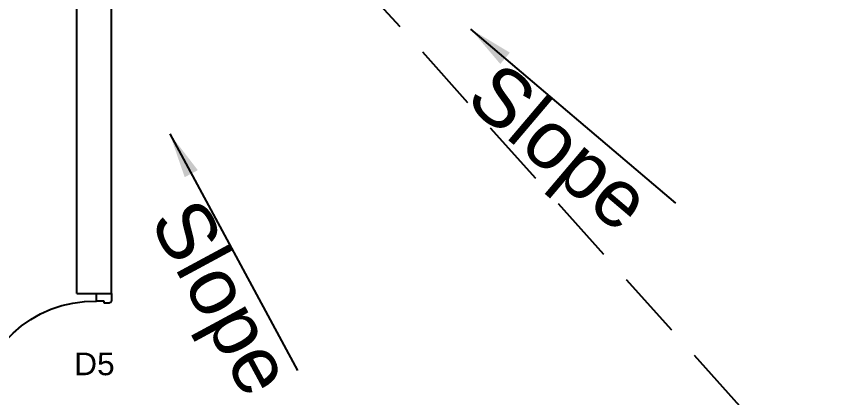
# Model space of a CAD drawing. Extents: x 7897917 to 8423973, y -6487334 to -6173396.
# Drawn here: x 8271492 to 8276981, y -6368279 to -6365755 of the extents above; entities that cross this region are included whole.
import ezdxf
from ezdxf.enums import TextEntityAlignment as Align

# ---------------------------------------------------------------- set-up
doc = ezdxf.new("R2010")
doc.units = 0
doc.header["$LTSCALE"] = 600
doc.header["$MEASUREMENT"] = 0
doc.linetypes.add('HIDDEN', pattern=[0.375, 0.25, -0.125])
for name, color, linetype in [('A-text', 7, 'CONTINUOUS'), ('DOOR', 32, 'CONTINUOUS'), ('joinery', 7, 'CONTINUOUS'), ('Valley', 7, 'CONTINUOUS'), ('Walls', 7, 'CONTINUOUS')]:
    doc.layers.add(name, color=color, linetype=linetype)
doc.styles.add('ari', font='arial.ttf')
doc.styles.add('ARIAL', font='arial.ttf')
doc.styles.add('ROMANS', font='romans.shx')
doc.dimstyles.new('MM', dxfattribs={"dimscale": 0, "dimtxt": 200, "dimasz": 150, "dimexe": 40, "dimexo": 50, "dimgap": 50, "dimtad": 1, "dimdec": 0, "dimzin": 0, "dimdsep": 46, "dimtxsty": 'ROMANS', "dimblk": 'OBLIQUE', "dimcen": 0.09, "dimdle": 40, "dimclrd": 5, "dimclre": 5, "dimclrt": 6, "dimadec": 0, "dimazin": 0, "dimtfac": 1, "dimtdec": 0, "dimtofl": 0, "dimtmove": 0, "dimatfit": 3, "dimfxl": 1, "dimfrac": 2, "dimtolj": 1, "dimtzin": 0, "dimarcsym": 0})

# ---------------------------------------------------------------- blocks, each defined once
blk = doc.blocks.new('1000')
at = {"layer": 'DOOR'}
for p, q in [((0, -100), (0, 0)), ((0, 0), (49.7, 0)), ((49.7, 0), (49.7, -2.2)), ((63.2, -49.5), (49.7, -49.5)), ((49.7, -49.5), (49.7, -100)), ((63.2, -13.5), (61, -13.5)), ((63.2, -13.5), (63.2, -49.5)), ((836.8, -13.5), (836.8, -49.5)), ((836.8, -13.5), (839, -13.5)), ((836.8, -49.5), (850.3, -49.5)), ((850.3, 0), (850.3, -2.2)), ((900, 0), (850.3, 0)), ((850.3, -49.5), (850.3, -100)), ((900, -100), (900, 0)), ((49.7, -100), (0, -100)), ((49.7, -100), (49.7, -900.6)), ((100.2, -100), (49.7, -100)), ((100.2, -900.6), (100.2, -100)), ((850.3, -100), (900, -100)), ((49.7, -900.6), (100.2, -900.6))]:
    blk.add_line(p, q, dxfattribs=at)
for centre, major_axis, start_param, end_param in [((49.7, -13.5), (-7.95, 7.95), 3.926991, 5.497787), ((850.3, -13.5), (7.95, 7.95), 0.785398, 2.356194)]:
    blk.add_ellipse(centre, major_axis=major_axis, ratio=1, start_param=start_param, end_param=end_param, dxfattribs=at)
at = {"layer": 'DOOR', "color": 145}
blk.add_ellipse((64.3, -115.3), major_axis=(-519.7, 589.8), ratio=1, start_param=2.464943, end_param=4.009476, dxfattribs=at)

msp = doc.modelspace()

# ---------------------------------------------------------------- linework, layer by layer
at = {"layer": 'Valley', "linetype": 'HIDDEN', "ltscale": 3, "elevation": 2.894}
msp.add_lwpolyline([(8271492.348, -6378666.726), (8278992.301, -6371351.729), (8272122.062, -6363692.03)], dxfattribs=at)
at = {"layer": 'Walls', "color": 7}
for p, q in [((8272122.062, -6367591.338, 2.894), (8272122.062, -6363462.202, 2.894)), ((8271892.062, -6367591.338, 2.894), (8271892.062, -6363691.924, 2.894))]:
    msp.add_line(p, q, dxfattribs=at)
at = {"layer": 'Walls', "linetype": 'Continuous'}
msp.add_line((8271892.062, -6367591.338, 2.894), (8272122.062, -6367591.338, 2.894), dxfattribs=at)

# ---------------------------------------------------------------- block references
at = {"layer": 'DOOR', "linetype": 'Continuous', "xscale": -1, "rotation": 269.9999869799519}
msp.add_blockref('1000', (8272122.054, -6368491.343, 2.894), dxfattribs=at)

# ---------------------------------------------------------------- texts
at = {"layer": 'A-text', "color": 0, "lineweight": 15, "style": 'ARIAL'}
for rotation, p in [(319.680199, (8274455.614, -6366322.918, -2.428)), (298.349012, (8272369.887, -6367107.588, -2.428))]:
    msp.add_text('Slope', height=380.16, rotation=rotation, dxfattribs=at).set_placement(p)
at = {"layer": 'joinery', "style": 'ari'}
msp.add_text('D5', height=150, dxfattribs=at).set_placement((8272008.653, -6368131.709, 2.894), align=Align.CENTER)

# ---------------------------------------------------------------- leaders
at = {"layer": 'A-text', "color": 0, "lineweight": 15}
for points in [[(8274502.453, -6365837.784, -2.428), (8275861.701, -6366991.318, -2.428)], [(8272508.064, -6366532.282, -2.428), (8273354.587, -6368101.229, -2.428)]]:
    msp.add_leader(points, dimstyle='MM', override={"dimscale": 1, "dimasz": 300, "dimtad": 0}, dxfattribs=at)

doc.saveas('drawing.dxf')
